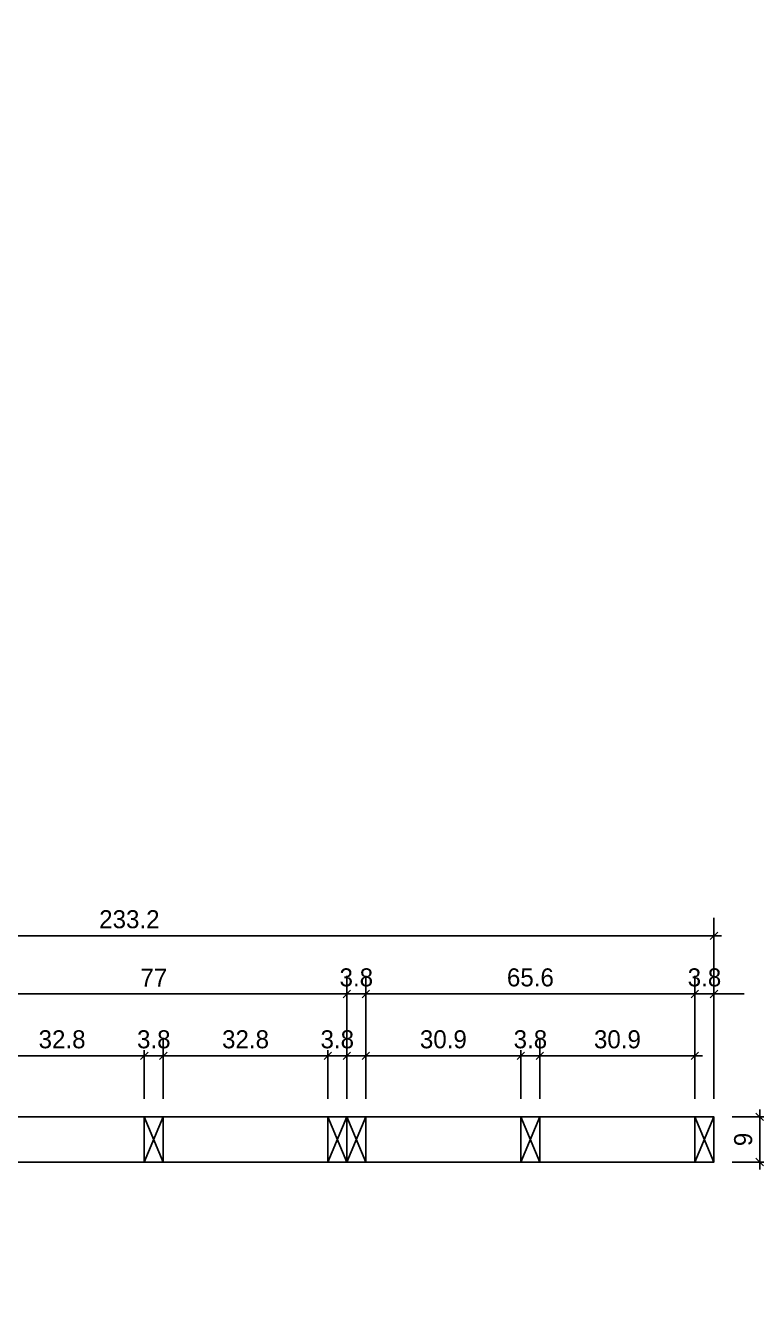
# Model space of a CAD drawing. Header units: millimetres. Extents: x 19458 to 19801, y 4351 to 4752.
# Drawn here: x 19554.873 to 19556.33, y 4507.737 to 4510.311 of the extents above; entities that cross this region are included whole.
import ezdxf

# ---------------------------------------------------------------- set-up
doc = ezdxf.new("R2010")
doc.units = ezdxf.units.MM
for name, color, linetype in [('0 @ 0.2', 7, 'Continuous'), ('cotas', 1, 'Continuous'), ('cotas @ 200', 1, 'Continuous'), ('cotas @ 300', 1, 'Continuous'), ('cotas @ 400', 1, 'Continuous'), ('cotas @ 500', 1, 'Continuous'), ('PANELES PARED', 2, 'Continuous')]:
    doc.layers.add(name, color=color, linetype=linetype)
doc.styles.add('century gothic', font='GOTHIC.TTF')
doc.styles.add('COTAS SMC', font='GOTHIC.TTF')
doc.dimstyles.new('ANOTATIVE 100 SMCONSTRUCCIONES', dxfattribs={"dimscale": 0, "dimtxt": 0.18, "dimasz": 0.15, "dimexe": 0.18, "dimexo": 0.09, "dimgap": 0.1, "dimtad": 1, "dimzin": 0, "dimdsep": 46, "dimtxsty": 'century gothic', "dimblk1": 'FLECHA1', "dimblk2": 'FLECHA1', "dimsah": 1, "dimcen": 0.18, "dimdle": 0.075, "dimclrd": 1, "dimclre": 1, "dimclrt": 2, "dimaunit": 1, "dimadec": 0, "dimazin": 0, "dimtfac": 0.7499999999999999, "dimtix": 1, "dimtmove": 2, "dimatfit": 3, "dimfxl": 0.09, "dimtvp": 1.5, "dimtfill": 1, "dimtolj": 1, "dimtzin": 0, "dimarcsym": 0})
doc.dimstyles.new('ANOTATIVE CM SMCONSTRUCCIONES', dxfattribs={"dimscale": 0, "dimtxt": 0.18, "dimasz": 0.15, "dimexe": 0.18, "dimexo": 0.18, "dimgap": 0.07, "dimtad": 1, "dimdec": 1, "dimlfac": 100, "dimdsep": 46, "dimtxsty": 'century gothic', "dimblk1": 'FLECHA1', "dimblk2": 'FLECHA1', "dimsah": 1, "dimcen": 0.18, "dimdle": 0.075, "dimclrd": 1, "dimclre": 1, "dimclrt": 2, "dimaunit": 1, "dimadec": 0, "dimazin": 2, "dimtfac": 0.7499999999999999, "dimtdec": 1, "dimtix": 1, "dimtmove": 2, "dimatfit": 3, "dimfxl": 0.09, "dimtvp": 1.5, "dimtfill": 1, "dimtolj": 1, "dimtzin": 0, "dimarcsym": 0})
doc.dimstyles.new('PIES SMCONSTRUCCIONES', dxfattribs={"dimscale": 0, "dimtxt": 0.18, "dimasz": 0.2, "dimexe": 0.18, "dimexo": 0, "dimgap": 0.1, "dimtad": 1, "dimdec": 0, "dimlfac": 39.3700787, "dimzin": 0, "dimdsep": 46, "dimlunit": 4, "dimtxsty": 'COTAS SMC', "dimblk1": 'FLECHA1', "dimblk2": 'FLECHA1', "dimsah": 1, "dimcen": 0.2, "dimdle": 0.075, "dimclrd": 1, "dimclre": 1, "dimclrt": 2, "dimaunit": 1, "dimadec": 0, "dimazin": 0, "dimtfac": 0.75, "dimtdec": 0, "dimtix": 1, "dimtmove": 2, "dimatfit": 3, "dimfxl": 0.09, "dimtvp": 1.5, "dimtfill": 1, "dimtolj": 1, "dimtzin": 0, "dimarcsym": 0})

# ---------------------------------------------------------------- blocks, each defined once
blk = doc.blocks.new('FLECHA1')
at = {"color": 4}
blk.add_line((-0.2461764230280465, -0.2480808452037593), (0.2480808452037602, 0.25), dxfattribs=at)
at = {"color": 1}
blk.add_line((-1, 0), (0.4961616904075186, 0), dxfattribs=at)
blk = doc.blocks.new('*D1568')
at = {"layer": 'cotas', "color": 1, "lineweight": -2, "transparency": 16777216}
for p, q in [((19614.32603827352, 4625.844823780141), (19614.32603827352, 4700.844823780141)), ((19570.98360808013, 4550.844823780141), (19524.32603827352, 4550.844823780141)), ((19614.32603827352, 4548.429823780133), (19614.32603827352, 4550.844823780141)), ((19570.53385970888, 4548.429823780133), (19524.32603827352, 4548.429823780133)), ((19614.32603827352, 4473.429823780133), (19614.32603827352, 4398.429823780133))]:
    blk.add_line(p, q, dxfattribs=at)
at = {"layer": 'Defpoints', "color": 0, "transparency": 16777216}
for p in [(19614.32603827352, 4550.844823780141), (19615.98360808013, 4550.844823780141), (19615.53385970888, 4548.429823780133)]:
    blk.add_point(p, dxfattribs=at)
at = {"layer": 'cotas', "color": 1, "lineweight": -2, "transparency": 16777216, "xscale": 75, "yscale": 75, "zscale": 75}
for p, rotation in [((19614.32603827352, 4550.844823780141), 270), ((19614.32603827352, 4548.429823780133), 90)]:
    blk.add_blockref('FLECHA1', p, dxfattribs=dict(at, rotation=rotation))
at = {"layer": 'cotas', "color": 2, "transparency": 16777216, "insert": (19517.33759503763, 4549.637323780141), "char_height": 90, "attachment_point": 5, "rotation": 90, "style": 'century gothic', "bg_fill": 3, "box_fill_scale": 1.1, "bg_fill_color": 256, "bg_fill_true_color": 13158600, "bg_fill_transparency": 0}
blk.add_mtext('\\A1;2.42', dxfattribs=at)
blk = doc.blocks.new('*D1597')
at = {"layer": 'cotas', "color": 1, "lineweight": -2, "transparency": 16777216}
for p, q in [((19614.32603827352, 4580.844823780141), (19614.32603827352, 4610.844823780141)), ((19597.98360808013, 4550.844823780141), (19578.32603827352, 4550.844823780141)), ((19614.32603827352, 4548.429823780133), (19614.32603827352, 4550.844823780141)), ((19597.53385970888, 4548.429823780133), (19578.32603827352, 4548.429823780133)), ((19614.32603827352, 4518.429823780133), (19614.32603827352, 4488.429823780133))]:
    blk.add_line(p, q, dxfattribs=at)
at = {"layer": 'Defpoints', "color": 0, "transparency": 16777216}
for p in [(19614.32603827352, 4550.844823780141), (19615.98360808013, 4550.844823780141), (19615.53385970888, 4548.429823780133)]:
    blk.add_point(p, dxfattribs=at)
at = {"layer": 'cotas', "color": 1, "lineweight": -2, "transparency": 16777216, "xscale": 30, "yscale": 30, "zscale": 30}
for p, rotation in [((19614.32603827352, 4550.844823780141), 270), ((19614.32603827352, 4548.429823780133), 90)]:
    blk.add_blockref('FLECHA1', p, dxfattribs=dict(at, rotation=rotation))
at = {"layer": 'cotas', "color": 2, "transparency": 16777216, "insert": (19575.53066097917, 4549.637323780141), "char_height": 36, "attachment_point": 5, "rotation": 90, "style": 'century gothic', "bg_fill": 3, "box_fill_scale": 1.1, "bg_fill_color": 256, "bg_fill_true_color": 13158600, "bg_fill_transparency": 0}
blk.add_mtext('\\A1;2.42', dxfattribs=at)
blk = doc.blocks.new('*D1614')
at = {"layer": 'cotas', "color": 1, "lineweight": -2, "transparency": 16777216}
for p, q in [((19614.32603827352, 4595.844823780141), (19614.32603827352, 4640.844823780141)), ((19588.98360808013, 4550.844823780141), (19560.32603827352, 4550.844823780141)), ((19614.32603827352, 4548.429823780133), (19614.32603827352, 4550.844823780141)), ((19588.53385970888, 4548.429823780133), (19560.32603827352, 4548.429823780133)), ((19614.32603827352, 4503.429823780133), (19614.32603827352, 4458.429823780133))]:
    blk.add_line(p, q, dxfattribs=at)
at = {"layer": 'Defpoints', "color": 0, "transparency": 16777216}
for p in [(19614.32603827352, 4550.844823780141), (19615.98360808013, 4550.844823780141), (19615.53385970888, 4548.429823780133)]:
    blk.add_point(p, dxfattribs=at)
at = {"layer": 'cotas', "color": 1, "lineweight": -2, "transparency": 16777216, "xscale": 45, "yscale": 45, "zscale": 45}
for p, rotation in [((19614.32603827352, 4550.844823780141), 270), ((19614.32603827352, 4548.429823780133), 90)]:
    blk.add_blockref('FLECHA1', p, dxfattribs=dict(at, rotation=rotation))
at = {"layer": 'cotas', "color": 2, "transparency": 16777216, "insert": (19556.13297233199, 4549.637323780141), "char_height": 54, "attachment_point": 5, "rotation": 90, "style": 'century gothic', "bg_fill": 3, "box_fill_scale": 1.1, "bg_fill_color": 256, "bg_fill_true_color": 13158600, "bg_fill_transparency": 0}
blk.add_mtext('\\A1;2.42', dxfattribs=at)
blk = doc.blocks.new('*D1620')
at = {"layer": 'cotas', "color": 1, "lineweight": -2, "transparency": 16777216}
for p, q in [((19614.32603827352, 4610.844823780141), (19614.32603827352, 4670.844823780141)), ((19579.98360808013, 4550.844823780141), (19542.32603827352, 4550.844823780141)), ((19614.32603827352, 4548.429823780133), (19614.32603827352, 4550.844823780141)), ((19579.53385970888, 4548.429823780133), (19542.32603827352, 4548.429823780133)), ((19614.32603827352, 4488.429823780133), (19614.32603827352, 4428.429823780133))]:
    blk.add_line(p, q, dxfattribs=at)
at = {"layer": 'Defpoints', "color": 0, "transparency": 16777216}
for p in [(19614.32603827352, 4550.844823780141), (19615.98360808013, 4550.844823780141), (19615.53385970888, 4548.429823780133)]:
    blk.add_point(p, dxfattribs=at)
at = {"layer": 'cotas', "color": 1, "lineweight": -2, "transparency": 16777216, "xscale": 60, "yscale": 60, "zscale": 60}
for p, rotation in [((19614.32603827352, 4550.844823780141), 270), ((19614.32603827352, 4548.429823780133), 90)]:
    blk.add_blockref('FLECHA1', p, dxfattribs=dict(at, rotation=rotation))
at = {"layer": 'cotas', "color": 2, "transparency": 16777216, "insert": (19536.73528368481, 4549.637323780141), "char_height": 72, "attachment_point": 5, "rotation": 90, "style": 'century gothic', "bg_fill": 3, "box_fill_scale": 1.1, "bg_fill_color": 256, "bg_fill_true_color": 13158600, "bg_fill_transparency": 0}
blk.add_mtext('\\A1;2.42', dxfattribs=at)
blk = doc.blocks.new('*D1623')
at = {"layer": 'cotas', "color": 1, "lineweight": -2, "transparency": 16777216}
for p, q in [((19620.01280604143, 4651.753346359425), (19620.01280604143, 4751.753346359425)), ((19620.41684630451, 4551.753346359425), (19530.01280604143, 4551.753346359425)), ((19620.01280604143, 4550.533346359425), (19620.01280604143, 4551.753346359425)), ((19620.41684630451, 4550.533346359425), (19530.01280604143, 4550.533346359425)), ((19620.01280604143, 4450.533346359425), (19620.01280604143, 4350.533346359425))]:
    blk.add_line(p, q, dxfattribs=at)
at = {"layer": 'Defpoints', "color": 0, "transparency": 16777216}
for p in [(19620.01280604143, 4551.753346359425), (19620.41684630451, 4551.753346359425), (19620.41684630451, 4550.533346359425)]:
    blk.add_point(p, dxfattribs=at)
at = {"layer": 'cotas', "color": 1, "lineweight": -2, "transparency": 16777216, "xscale": 100, "yscale": 100, "zscale": 100}
for p, rotation in [((19620.01280604143, 4551.753346359425), 270), ((19620.01280604143, 4550.533346359425), 90)]:
    blk.add_blockref('FLECHA1', p, dxfattribs=dict(at, rotation=rotation))
at = {"layer": 'cotas', "color": 2, "transparency": 16777216, "insert": (19523.88092296869, 4551.143346359429), "char_height": 90, "attachment_point": 5, "rotation": 90, "style": 'COTAS SMC', "bg_fill": 3, "box_fill_scale": 1.1, "bg_fill_color": 256, "bg_fill_true_color": 13158600, "bg_fill_transparency": 0}
blk.add_mtext("\\A1;4'", dxfattribs=at)
blk = doc.blocks.new('*D1673')
at = {"layer": 'cotas', "color": 1, "lineweight": -2, "transparency": 16777216}
for p, q in [((19620.01280604143, 4631.753346359425), (19620.01280604143, 4711.753346359425)), ((19620.41684630451, 4551.753346359425), (19548.01280604143, 4551.753346359425)), ((19620.01280604143, 4550.533346359425), (19620.01280604143, 4551.753346359425)), ((19620.41684630451, 4550.533346359425), (19548.01280604143, 4550.533346359425)), ((19620.01280604143, 4470.533346359425), (19620.01280604143, 4390.533346359425))]:
    blk.add_line(p, q, dxfattribs=at)
at = {"layer": 'Defpoints', "color": 0, "transparency": 16777216}
for p in [(19620.01280604143, 4551.753346359425), (19620.41684630451, 4551.753346359425), (19620.41684630451, 4550.533346359425)]:
    blk.add_point(p, dxfattribs=at)
at = {"layer": 'cotas', "color": 1, "lineweight": -2, "transparency": 16777216, "xscale": 80, "yscale": 80, "zscale": 80}
for p, rotation in [((19620.01280604143, 4551.753346359425), 270), ((19620.01280604143, 4550.533346359425), 90)]:
    blk.add_blockref('FLECHA1', p, dxfattribs=dict(at, rotation=rotation))
at = {"layer": 'cotas', "color": 2, "transparency": 16777216, "insert": (19543.10729958324, 4551.143346359429), "char_height": 72, "attachment_point": 5, "rotation": 90, "style": 'COTAS SMC', "bg_fill": 3, "box_fill_scale": 1.1, "bg_fill_color": 256, "bg_fill_true_color": 13158600, "bg_fill_transparency": 0}
blk.add_mtext("\\A1;4'", dxfattribs=at)
blk = doc.blocks.new('*D577')
at = {"color": 1, "lineweight": -2, "transparency": 16777216}
for p, q in [((19556.28164709088, 4508.134382903821), (19556.37288073618, 4508.134382903821)), ((19556.33688073618, 4508.104382903821), (19556.33688073618, 4508.07438290382)), ((19556.28164709088, 4508.04438290382), (19556.37288073618, 4508.04438290382))]:
    blk.add_line(p, q, dxfattribs=at)
at = {"layer": 'Defpoints', "color": 0, "transparency": 16777216}
for p in [(19556.24564709088, 4508.134382903821), (19556.24564709088, 4508.04438290382), (19556.33688073618, 4508.04438290382)]:
    blk.add_point(p, dxfattribs=at)
at = {"color": 1, "lineweight": -2, "transparency": 16777216, "xscale": 0.03, "yscale": 0.03, "zscale": 0.03}
for p, rotation in [((19556.33688073618, 4508.134382903821), 90), ((19556.33688073618, 4508.04438290382), 270)]:
    blk.add_blockref('FLECHA1', p, dxfattribs=dict(at, rotation=rotation))
at = {"color": 2, "transparency": 16777216, "insert": (19556.30397522972, 4508.089382903824), "char_height": 0.036, "attachment_point": 5, "rotation": 90, "style": 'century gothic', "bg_fill": 3, "box_fill_scale": 1.1, "bg_fill_color": 256, "bg_fill_true_color": 13158600, "bg_fill_transparency": 0}
blk.add_mtext('\\A1;9', dxfattribs=at)
blk = doc.blocks.new('PZ1')
at = {"layer": 'PANELES PARED'}
for p, q in [((19503.98628788956, 4507.84946033416), (19504.02428788956, 4507.759460334159)), ((19503.98628788956, 4507.759460334159), (19504.02428788956, 4507.84946033416))]:
    blk.add_line(p, q, dxfattribs=at)
blk.add_lwpolyline([(19503.98628788956, 4507.759460334159), (19504.02428788956, 4507.759460334159), (19504.02428788956, 4507.84946033416), (19503.98628788956, 4507.84946033416)], close=True, dxfattribs=at)
blk = doc.blocks.new('*D585')
at = {"color": 1, "lineweight": -2, "transparency": 16777216}
for p, q in [((19554.78114723331, 4508.170382903822), (19554.78114723331, 4508.292088986997)), ((19555.10914723331, 4508.170382903822), (19555.10914723331, 4508.292088986997)), ((19554.81114723331, 4508.256088986996), (19555.07914723331, 4508.256088986996))]:
    blk.add_line(p, q, dxfattribs=at)
at = {"layer": 'Defpoints', "color": 0, "transparency": 16777216}
for p in [(19555.10914723331, 4508.256088986996), (19554.78114723331, 4508.134382903822), (19555.10914723331, 4508.134382903822)]:
    blk.add_point(p, dxfattribs=at)
at = {"color": 1, "lineweight": -2, "transparency": 16777216, "xscale": 0.03, "yscale": 0.03, "zscale": 0.03, "rotation": 180}
blk.add_blockref('FLECHA1', (19554.78114723331, 4508.256088986996), dxfattribs=at)
at = {"color": 1, "lineweight": -2, "transparency": 16777216, "xscale": 0.03, "yscale": 0.03, "zscale": 0.03}
blk.add_blockref('FLECHA1', (19555.10914723331, 4508.256088986996), dxfattribs=at)
at = {"color": 2, "transparency": 16777216, "insert": (19554.94514723331, 4508.288994493455), "char_height": 0.036, "attachment_point": 5, "style": 'century gothic', "bg_fill": 3, "box_fill_scale": 1.1, "bg_fill_color": 256, "bg_fill_true_color": 13158600, "bg_fill_transparency": 0}
blk.add_mtext('\\A1;32.8', dxfattribs=at)
blk = doc.blocks.new('*D586')
at = {"color": 1, "lineweight": -2, "transparency": 16777216}
for p, q in [((19555.10914723331, 4508.170382903822), (19555.10914723331, 4508.292088986997)), ((19555.14714723331, 4508.170382903822), (19555.14714723331, 4508.292088986997)), ((19555.07914723331, 4508.256088986996), (19555.04914723331, 4508.256088986996)), ((19555.10914723331, 4508.256088986996), (19555.14714723331, 4508.256088986996)), ((19555.17714723331, 4508.256088986996), (19555.20714723331, 4508.256088986996))]:
    blk.add_line(p, q, dxfattribs=at)
at = {"layer": 'Defpoints', "color": 0, "transparency": 16777216}
for p in [(19555.10914723331, 4508.134382903822), (19555.14714723331, 4508.134382903822)]:
    blk.add_point(p, dxfattribs=at)
at = {"color": 1, "lineweight": -2, "transparency": 16777216, "xscale": 0.03, "yscale": 0.03, "zscale": 0.03}
blk.add_blockref('FLECHA1', (19555.10914723331, 4508.256088986996), dxfattribs=at)
at = {"color": 1, "lineweight": -2, "transparency": 16777216, "xscale": 0.03, "yscale": 0.03, "zscale": 0.03, "rotation": 180}
blk.add_blockref('FLECHA1', (19555.14714723331, 4508.256088986996), dxfattribs=at)
at = {"color": 2, "transparency": 16777216, "insert": (19555.12814723331, 4508.288994493455), "char_height": 0.036, "attachment_point": 5, "style": 'century gothic', "bg_fill": 3, "box_fill_scale": 1.1, "bg_fill_color": 256, "bg_fill_true_color": 13158600, "bg_fill_transparency": 0}
blk.add_mtext('\\A1;3.8', dxfattribs=at)
at = {"layer": 'Defpoints', "color": 0, "transparency": 16777216}
blk.add_point((19555.14714723331, 4508.256088986996), dxfattribs=at)
blk = doc.blocks.new('*D587')
at = {"color": 1, "lineweight": -2, "transparency": 16777216}
for p, q in [((19555.14714723331, 4508.170382903822), (19555.14714723331, 4508.292088986997)), ((19555.4751472333, 4508.170382903822), (19555.4751472333, 4508.292088986997)), ((19555.17714723331, 4508.256088986996), (19555.44514723331, 4508.256088986996))]:
    blk.add_line(p, q, dxfattribs=at)
at = {"layer": 'Defpoints', "color": 0, "transparency": 16777216}
for p in [(19555.4751472333, 4508.256088986996), (19555.14714723331, 4508.134382903822), (19555.4751472333, 4508.134382903821)]:
    blk.add_point(p, dxfattribs=at)
at = {"color": 1, "lineweight": -2, "transparency": 16777216, "xscale": 0.03, "yscale": 0.03, "zscale": 0.03, "rotation": 180}
blk.add_blockref('FLECHA1', (19555.14714723331, 4508.256088986996), dxfattribs=at)
at = {"color": 1, "lineweight": -2, "transparency": 16777216, "xscale": 0.03, "yscale": 0.03, "zscale": 0.03}
blk.add_blockref('FLECHA1', (19555.4751472333, 4508.256088986996), dxfattribs=at)
at = {"color": 2, "transparency": 16777216, "insert": (19555.3111472333, 4508.288994493455), "char_height": 0.036, "attachment_point": 5, "style": 'century gothic', "bg_fill": 3, "box_fill_scale": 1.1, "bg_fill_color": 256, "bg_fill_true_color": 13158600, "bg_fill_transparency": 0}
blk.add_mtext('\\A1;32.8', dxfattribs=at)
blk = doc.blocks.new('*D588')
at = {"color": 1, "lineweight": -2, "transparency": 16777216}
for p, q in [((19555.4751472333, 4508.170382903822), (19555.4751472333, 4508.292088986997)), ((19555.51314723331, 4508.170382903822), (19555.51314723331, 4508.292088986997)), ((19555.44514723331, 4508.256088986996), (19555.4151472333, 4508.256088986996)), ((19555.4751472333, 4508.256088986996), (19555.51314723331, 4508.256088986996)), ((19555.5431472333, 4508.256088986996), (19555.57314723331, 4508.256088986996))]:
    blk.add_line(p, q, dxfattribs=at)
at = {"layer": 'Defpoints', "color": 0, "transparency": 16777216}
for p in [(19555.4751472333, 4508.134382903821), (19555.51314723331, 4508.134382903822)]:
    blk.add_point(p, dxfattribs=at)
at = {"color": 1, "lineweight": -2, "transparency": 16777216, "xscale": 0.03, "yscale": 0.03, "zscale": 0.03}
blk.add_blockref('FLECHA1', (19555.4751472333, 4508.256088986996), dxfattribs=at)
at = {"color": 1, "lineweight": -2, "transparency": 16777216, "xscale": 0.03, "yscale": 0.03, "zscale": 0.03, "rotation": 180}
blk.add_blockref('FLECHA1', (19555.51314723331, 4508.256088986996), dxfattribs=at)
at = {"color": 2, "transparency": 16777216, "insert": (19555.4941472333, 4508.288994493455), "char_height": 0.036, "attachment_point": 5, "style": 'century gothic', "bg_fill": 3, "box_fill_scale": 1.1, "bg_fill_color": 256, "bg_fill_true_color": 13158600, "bg_fill_transparency": 0}
blk.add_mtext('\\A1;3.8', dxfattribs=at)
at = {"layer": 'Defpoints', "color": 0, "transparency": 16777216}
blk.add_point((19555.51314723331, 4508.256088986996), dxfattribs=at)
blk = doc.blocks.new('*D589')
at = {"color": 1, "lineweight": -2, "transparency": 16777216}
for p, q in [((19555.51314723331, 4508.170382903822), (19555.51314723331, 4508.415578349649)), ((19555.55114723331, 4508.170382903822), (19555.55114723331, 4508.415578349649)), ((19555.48314723331, 4508.379578349649), (19555.4531472333, 4508.379578349649)), ((19555.51314723331, 4508.379578349649), (19555.55114723331, 4508.379578349649)), ((19555.5811472333, 4508.379578349649), (19555.61114723331, 4508.379578349649))]:
    blk.add_line(p, q, dxfattribs=at)
at = {"layer": 'Defpoints', "color": 0, "transparency": 16777216}
for p in [(19555.51314723331, 4508.134382903822), (19555.55114723331, 4508.134382903822)]:
    blk.add_point(p, dxfattribs=at)
at = {"color": 1, "lineweight": -2, "transparency": 16777216, "xscale": 0.03, "yscale": 0.03, "zscale": 0.03}
blk.add_blockref('FLECHA1', (19555.51314723331, 4508.379578349649), dxfattribs=at)
at = {"color": 1, "lineweight": -2, "transparency": 16777216, "xscale": 0.03, "yscale": 0.03, "zscale": 0.03, "rotation": 180}
blk.add_blockref('FLECHA1', (19555.55114723331, 4508.379578349649), dxfattribs=at)
at = {"color": 2, "transparency": 16777216, "insert": (19555.53214723331, 4508.412483856107), "char_height": 0.036, "attachment_point": 5, "style": 'century gothic', "bg_fill": 3, "box_fill_scale": 1.1, "bg_fill_color": 256, "bg_fill_true_color": 13158600, "bg_fill_transparency": 0}
blk.add_mtext('\\A1;3.8', dxfattribs=at)
at = {"layer": 'Defpoints', "color": 0, "transparency": 16777216}
blk.add_point((19555.55114723331, 4508.379578349649), dxfattribs=at)
blk = doc.blocks.new('*D590')
at = {"color": 1, "lineweight": -2, "transparency": 16777216}
for p, q in [((19555.55114723331, 4508.170382903822), (19555.55114723331, 4508.292088986997)), ((19555.86039716209, 4508.170382903822), (19555.86039716209, 4508.292088986997)), ((19555.5811472333, 4508.256088986996), (19555.8303971621, 4508.256088986996))]:
    blk.add_line(p, q, dxfattribs=at)
at = {"layer": 'Defpoints', "color": 0, "transparency": 16777216}
for p in [(19555.86039716209, 4508.256088986996), (19555.55114723331, 4508.134382903822), (19555.86039716209, 4508.134382903822)]:
    blk.add_point(p, dxfattribs=at)
at = {"color": 1, "lineweight": -2, "transparency": 16777216, "xscale": 0.03, "yscale": 0.03, "zscale": 0.03, "rotation": 180}
blk.add_blockref('FLECHA1', (19555.55114723331, 4508.256088986996), dxfattribs=at)
at = {"color": 1, "lineweight": -2, "transparency": 16777216, "xscale": 0.03, "yscale": 0.03, "zscale": 0.03}
blk.add_blockref('FLECHA1', (19555.86039716209, 4508.256088986996), dxfattribs=at)
at = {"color": 2, "transparency": 16777216, "insert": (19555.7057721977, 4508.288994493455), "char_height": 0.036, "attachment_point": 5, "style": 'century gothic', "bg_fill": 3, "box_fill_scale": 1.1, "bg_fill_color": 256, "bg_fill_true_color": 13158600, "bg_fill_transparency": 0}
blk.add_mtext('\\A1;30.9', dxfattribs=at)
blk = doc.blocks.new('*D591')
at = {"color": 1, "lineweight": -2, "transparency": 16777216}
for p, q in [((19555.86039716209, 4508.170382903822), (19555.86039716209, 4508.292088986997)), ((19555.89839716209, 4508.170382903822), (19555.89839716209, 4508.292088986997)), ((19555.8303971621, 4508.256088986996), (19555.80039716209, 4508.256088986996)), ((19555.86039716209, 4508.256088986996), (19555.89839716209, 4508.256088986996)), ((19555.92839716209, 4508.256088986996), (19555.9583971621, 4508.256088986996))]:
    blk.add_line(p, q, dxfattribs=at)
at = {"layer": 'Defpoints', "color": 0, "transparency": 16777216}
for p in [(19555.86039716209, 4508.134382903822), (19555.89839716209, 4508.134382903822)]:
    blk.add_point(p, dxfattribs=at)
at = {"color": 1, "lineweight": -2, "transparency": 16777216, "xscale": 0.03, "yscale": 0.03, "zscale": 0.03}
blk.add_blockref('FLECHA1', (19555.86039716209, 4508.256088986996), dxfattribs=at)
at = {"color": 1, "lineweight": -2, "transparency": 16777216, "xscale": 0.03, "yscale": 0.03, "zscale": 0.03, "rotation": 180}
blk.add_blockref('FLECHA1', (19555.89839716209, 4508.256088986996), dxfattribs=at)
at = {"color": 2, "transparency": 16777216, "insert": (19555.87939716209, 4508.288994493455), "char_height": 0.036, "attachment_point": 5, "style": 'century gothic', "bg_fill": 3, "box_fill_scale": 1.1, "bg_fill_color": 256, "bg_fill_true_color": 13158600, "bg_fill_transparency": 0}
blk.add_mtext('\\A1;3.8', dxfattribs=at)
at = {"layer": 'Defpoints', "color": 0, "transparency": 16777216}
blk.add_point((19555.89839716209, 4508.256088986996), dxfattribs=at)
blk = doc.blocks.new('*D592')
at = {"color": 1, "lineweight": -2, "transparency": 16777216}
for p, q in [((19555.89839716209, 4508.170382903822), (19555.89839716209, 4508.292088986997)), ((19556.20764709088, 4508.170382903821), (19556.20764709088, 4508.292088986997)), ((19555.92839716209, 4508.256088986996), (19556.17764709088, 4508.256088986996))]:
    blk.add_line(p, q, dxfattribs=at)
at = {"layer": 'Defpoints', "color": 0, "transparency": 16777216}
for p in [(19556.20764709088, 4508.256088986996), (19555.89839716209, 4508.134382903822), (19556.20764709088, 4508.134382903821)]:
    blk.add_point(p, dxfattribs=at)
at = {"color": 1, "lineweight": -2, "transparency": 16777216, "xscale": 0.03, "yscale": 0.03, "zscale": 0.03, "rotation": 180}
blk.add_blockref('FLECHA1', (19555.89839716209, 4508.256088986996), dxfattribs=at)
at = {"color": 1, "lineweight": -2, "transparency": 16777216, "xscale": 0.03, "yscale": 0.03, "zscale": 0.03}
blk.add_blockref('FLECHA1', (19556.20764709088, 4508.256088986996), dxfattribs=at)
at = {"color": 2, "transparency": 16777216, "insert": (19556.05302212649, 4508.288994493455), "char_height": 0.036, "attachment_point": 5, "style": 'century gothic', "bg_fill": 3, "box_fill_scale": 1.1, "bg_fill_color": 256, "bg_fill_true_color": 13158600, "bg_fill_transparency": 0}
blk.add_mtext('\\A1;30.9', dxfattribs=at)
blk = doc.blocks.new('*D593')
at = {"color": 1, "lineweight": -2, "transparency": 16777216}
for p, q in [((19556.20764709088, 4508.170382903821), (19556.20764709088, 4508.415578349649)), ((19556.24564709088, 4508.170382903821), (19556.24564709088, 4508.415578349649)), ((19556.17764709088, 4508.379578349649), (19556.14764709088, 4508.379578349649)), ((19556.20764709088, 4508.379578349649), (19556.24564709088, 4508.379578349649)), ((19556.27564709088, 4508.379578349649), (19556.30564709089, 4508.379578349649))]:
    blk.add_line(p, q, dxfattribs=at)
at = {"layer": 'Defpoints', "color": 0, "transparency": 16777216}
for p in [(19556.20764709088, 4508.134382903821), (19556.24564709088, 4508.134382903821)]:
    blk.add_point(p, dxfattribs=at)
at = {"color": 1, "lineweight": -2, "transparency": 16777216, "xscale": 0.03, "yscale": 0.03, "zscale": 0.03}
blk.add_blockref('FLECHA1', (19556.20764709088, 4508.379578349649), dxfattribs=at)
at = {"color": 1, "lineweight": -2, "transparency": 16777216, "xscale": 0.03, "yscale": 0.03, "zscale": 0.03, "rotation": 180}
blk.add_blockref('FLECHA1', (19556.24564709088, 4508.379578349649), dxfattribs=at)
at = {"color": 2, "transparency": 16777216, "insert": (19556.22664709088, 4508.412483856107), "char_height": 0.036, "attachment_point": 5, "style": 'century gothic', "bg_fill": 3, "box_fill_scale": 1.1, "bg_fill_color": 256, "bg_fill_true_color": 13158600, "bg_fill_transparency": 0}
blk.add_mtext('\\A1;3.8', dxfattribs=at)
at = {"layer": 'Defpoints', "color": 0, "transparency": 16777216}
blk.add_point((19556.24564709088, 4508.379578349649), dxfattribs=at)
blk = doc.blocks.new('*D595')
at = {"color": 1, "lineweight": -2, "transparency": 16777216}
for p, q in [((19554.74314723331, 4508.170382903822), (19554.74314723331, 4508.415578349649)), ((19555.51314723331, 4508.170382903822), (19555.51314723331, 4508.415578349649)), ((19554.77314723331, 4508.379578349649), (19555.48314723331, 4508.379578349649))]:
    blk.add_line(p, q, dxfattribs=at)
at = {"layer": 'Defpoints', "color": 0, "transparency": 16777216}
for p in [(19555.51314723331, 4508.379578349649), (19554.74314723331, 4508.134382903821), (19555.51314723331, 4508.134382903821)]:
    blk.add_point(p, dxfattribs=at)
at = {"color": 1, "lineweight": -2, "transparency": 16777216, "xscale": 0.03, "yscale": 0.03, "zscale": 0.03, "rotation": 180}
blk.add_blockref('FLECHA1', (19554.74314723331, 4508.379578349649), dxfattribs=at)
at = {"color": 1, "lineweight": -2, "transparency": 16777216, "xscale": 0.03, "yscale": 0.03, "zscale": 0.03}
blk.add_blockref('FLECHA1', (19555.51314723331, 4508.379578349649), dxfattribs=at)
at = {"color": 2, "transparency": 16777216, "insert": (19555.12814723331, 4508.412031102878), "char_height": 0.036, "attachment_point": 5, "style": 'century gothic', "bg_fill": 3, "box_fill_scale": 1.1, "bg_fill_color": 256, "bg_fill_true_color": 13158600, "bg_fill_transparency": 0}
blk.add_mtext('\\A1;77', dxfattribs=at)
blk = doc.blocks.new('*D596')
at = {"color": 1, "lineweight": -2, "transparency": 16777216}
for p, q in [((19555.55114723331, 4508.170382903822), (19555.55114723331, 4508.415578349649)), ((19556.20764709088, 4508.170382903821), (19556.20764709088, 4508.415578349649)), ((19555.5811472333, 4508.379578349649), (19556.17764709088, 4508.379578349649))]:
    blk.add_line(p, q, dxfattribs=at)
at = {"layer": 'Defpoints', "color": 0, "transparency": 16777216}
for p in [(19556.20764709088, 4508.379578349649), (19555.55114723331, 4508.134382903822), (19556.20764709088, 4508.134382903821)]:
    blk.add_point(p, dxfattribs=at)
at = {"color": 1, "lineweight": -2, "transparency": 16777216, "xscale": 0.03, "yscale": 0.03, "zscale": 0.03, "rotation": 180}
blk.add_blockref('FLECHA1', (19555.55114723331, 4508.379578349649), dxfattribs=at)
at = {"color": 1, "lineweight": -2, "transparency": 16777216, "xscale": 0.03, "yscale": 0.03, "zscale": 0.03}
blk.add_blockref('FLECHA1', (19556.20764709088, 4508.379578349649), dxfattribs=at)
at = {"color": 2, "transparency": 16777216, "insert": (19555.87939716209, 4508.412483856107), "char_height": 0.036, "attachment_point": 5, "style": 'century gothic', "bg_fill": 3, "box_fill_scale": 1.1, "bg_fill_color": 256, "bg_fill_true_color": 13158600, "bg_fill_transparency": 0}
blk.add_mtext('\\A1;65.6', dxfattribs=at)
blk = doc.blocks.new('*D597')
at = {"color": 1, "lineweight": -2, "transparency": 16777216}
for p, q in [((19553.91314723331, 4508.170382903822), (19553.91314723331, 4508.531623498239)), ((19556.24564709088, 4508.170382903821), (19556.24564709088, 4508.531623498239)), ((19553.94314723331, 4508.495623498239), (19556.21564709088, 4508.495623498239))]:
    blk.add_line(p, q, dxfattribs=at)
at = {"layer": 'Defpoints', "color": 0, "transparency": 16777216}
for p in [(19556.24564709088, 4508.495623498239), (19553.91314723331, 4508.134382903822), (19556.24564709088, 4508.134382903821)]:
    blk.add_point(p, dxfattribs=at)
at = {"color": 1, "lineweight": -2, "transparency": 16777216, "xscale": 0.03, "yscale": 0.03, "zscale": 0.03, "rotation": 180}
blk.add_blockref('FLECHA1', (19553.91314723331, 4508.495623498239), dxfattribs=at)
at = {"color": 1, "lineweight": -2, "transparency": 16777216, "xscale": 0.03, "yscale": 0.03, "zscale": 0.03}
blk.add_blockref('FLECHA1', (19556.24564709088, 4508.495623498239), dxfattribs=at)
at = {"color": 2, "transparency": 16777216, "insert": (19555.0793971621, 4508.528529004698), "char_height": 0.036, "attachment_point": 5, "style": 'century gothic', "bg_fill": 3, "box_fill_scale": 1.1, "bg_fill_color": 256, "bg_fill_true_color": 13158600, "bg_fill_transparency": 0}
blk.add_mtext('\\A1;233.2', dxfattribs=at)
blk = doc.blocks.new('*U1729')
at = {"layer": 'cotas @ 500'}
dim = blk.add_linear_dim(base=(19614.32603827352, 4550.844823780141), p1=(19615.53385970888, 4548.429823780133), p2=(19615.98360808013, 4550.844823780141), angle=90, dimstyle='ANOTATIVE 100 SMCONSTRUCCIONES', override={"dimscale": 500, "dimtix": 1, "dimtofl": 1, "dimtmove": 1, "dimatfit": 1}, dxfattribs=at)
dim.commit()
dim.dimension.update_dxf_attribs({"geometry": '*D1568', "text_midpoint": (19517.33759503763, 4549.637323780141)})
at = {"layer": 'cotas @ 200'}
dim = blk.add_linear_dim(base=(19614.32603827352, 4550.844823780141), p1=(19615.53385970888, 4548.429823780133), p2=(19615.98360808013, 4550.844823780141), angle=90, dimstyle='ANOTATIVE 100 SMCONSTRUCCIONES', override={"dimscale": 200, "dimtix": 1, "dimtofl": 1, "dimtmove": 1, "dimatfit": 1}, dxfattribs=at)
dim.commit()
dim.dimension.update_dxf_attribs({"geometry": '*D1597', "text_midpoint": (19575.53066097917, 4549.637323780141)})
at = {"layer": 'cotas @ 300'}
dim = blk.add_linear_dim(base=(19614.32603827352, 4550.844823780141), p1=(19615.53385970888, 4548.429823780133), p2=(19615.98360808013, 4550.844823780141), angle=90, dimstyle='ANOTATIVE 100 SMCONSTRUCCIONES', override={"dimscale": 300, "dimtix": 1, "dimtofl": 1, "dimtmove": 1, "dimatfit": 1}, dxfattribs=at)
dim.commit()
dim.dimension.update_dxf_attribs({"geometry": '*D1614', "text_midpoint": (19556.13297233199, 4549.637323780141)})
at = {"layer": 'cotas @ 400'}
dim = blk.add_linear_dim(base=(19614.32603827352, 4550.844823780141), p1=(19615.53385970888, 4548.429823780133), p2=(19615.98360808013, 4550.844823780141), angle=90, dimstyle='ANOTATIVE 100 SMCONSTRUCCIONES', override={"dimscale": 400, "dimtix": 1, "dimtofl": 1, "dimtmove": 1, "dimatfit": 1}, dxfattribs=at)
dim.commit()
dim.dimension.update_dxf_attribs({"geometry": '*D1620', "text_midpoint": (19536.73528368481, 4549.637323780141)})
blk = doc.blocks.new('*U1731')
at = {"layer": 'cotas @ 500'}
dim = blk.add_linear_dim(base=(19620.01280604143, 4551.753346359425), p1=(19620.41684630451, 4550.533346359425), p2=(19620.41684630451, 4551.753346359425), angle=90, dimstyle='PIES SMCONSTRUCCIONES', override={"dimscale": 500, "dimtix": 1, "dimtofl": 1, "dimtmove": 2, "dimatfit": 3}, dxfattribs=at)
dim.commit()
dim.dimension.update_dxf_attribs({"geometry": '*D1623', "text_midpoint": (19523.88092296869, 4551.143346359429)})
at = {"layer": 'cotas @ 400'}
dim = blk.add_linear_dim(base=(19620.01280604143, 4551.753346359425), p1=(19620.41684630451, 4550.533346359425), p2=(19620.41684630451, 4551.753346359425), angle=90, dimstyle='PIES SMCONSTRUCCIONES', override={"dimscale": 400, "dimtix": 1, "dimtofl": 1, "dimtmove": 2, "dimatfit": 3}, dxfattribs=at)
dim.commit()
dim.dimension.update_dxf_attribs({"geometry": '*D1673', "text_midpoint": (19543.10729958324, 4551.143346359429)})

msp = doc.modelspace()

# ---------------------------------------------------------------- block references
at = {"layer": 'cotas'}
msp.add_blockref('*U1729', (0, 0), dxfattribs=at)

# ---------------------------------------------------------------- next in the draw order: block references
msp.add_blockref('*U1731', (0, 0), dxfattribs=at)

# ---------------------------------------------------------------- next in the draw order: linework, layer by layer
at = {"layer": 'PANELES PARED'}
msp.add_lwpolyline([(19553.91314723331, 4508.134382903822), (19556.24564709088, 4508.134382903821), (19556.24564709088, 4508.04438290382), (19553.91314723331, 4508.044382903822)], close=True, dxfattribs=at)

# ---------------------------------------------------------------- next in the draw order: block references
for p in [(51.12285934374449, 0.28492256966274), (51.48885934374266, 0.28492256966274), (51.52685934374313, 0.28492256966274), (51.87410927253222, 0.28492256966274)]:
    msp.add_blockref('PZ1', p)

# ---------------------------------------------------------------- next in the draw order: dimensions: what is measured, and where the dimension line sits
at = {"layer": '0 @ 0.2'}
dim = msp.add_linear_dim(base=(19555.10914723331, 4508.256088986996), p1=(19554.78114723331, 4508.134382903822), p2=(19555.10914723331, 4508.134382903822), dimstyle='ANOTATIVE CM SMCONSTRUCCIONES', override={"dimscale": 0.2, "dimtix": 1, "dimtofl": 1, "dimtmove": 2, "dimatfit": 3}, dxfattribs=at)
dim.commit()
dim.dimension.update_dxf_attribs({"geometry": '*D585', "text_midpoint": (19554.94514723331, 4508.288994493455)})
dim = msp.add_linear_dim(base=(19556.33688073618, 4508.04438290382), p1=(19556.24564709088, 4508.134382903821), p2=(19556.24564709088, 4508.04438290382), angle=90, dimstyle='ANOTATIVE CM SMCONSTRUCCIONES', override={"dimscale": 0.2, "dimtix": 1, "dimtofl": 1, "dimtmove": 2, "dimatfit": 3}, dxfattribs=at)
dim.commit()
dim.dimension.update_dxf_attribs({"geometry": '*D577', "text_midpoint": (19556.30397522972, 4508.089382903824)})

# ---------------------------------------------------------------- next in the draw order: block references
msp.add_blockref('PZ1', (52.22135920132132, 0.284922569660921))

# ---------------------------------------------------------------- next in the draw order: dimensions: what is measured, and where the dimension line sits
dim = msp.add_linear_dim(base=(19555.14714723331, 4508.256088986996), p1=(19555.10914723331, 4508.134382903822), p2=(19555.14714723331, 4508.134382903822), dimstyle='ANOTATIVE CM SMCONSTRUCCIONES', override={"dimscale": 0.2, "dimtix": 1, "dimtofl": 1, "dimtmove": 2, "dimatfit": 3}, dxfattribs=at)
dim.commit()
dim.dimension.update_dxf_attribs({"geometry": '*D586', "text_midpoint": (19555.12814723331, 4508.288994493455)})

# ---------------------------------------------------------------- next in the draw order: dimensions: what is measured, and where the dimension line sits
dim = msp.add_linear_dim(base=(19555.4751472333, 4508.256088986996), p1=(19555.14714723331, 4508.134382903822), p2=(19555.4751472333, 4508.134382903821), dimstyle='ANOTATIVE CM SMCONSTRUCCIONES', override={"dimscale": 0.2, "dimtix": 1, "dimtofl": 1, "dimtmove": 2, "dimatfit": 3}, dxfattribs=at)
dim.commit()
dim.dimension.update_dxf_attribs({"geometry": '*D587', "text_midpoint": (19555.3111472333, 4508.288994493455)})

# ---------------------------------------------------------------- next in the draw order: dimensions: what is measured, and where the dimension line sits
dim = msp.add_linear_dim(base=(19555.51314723331, 4508.256088986996), p1=(19555.4751472333, 4508.134382903821), p2=(19555.51314723331, 4508.134382903822), dimstyle='ANOTATIVE CM SMCONSTRUCCIONES', override={"dimscale": 0.2, "dimtix": 1, "dimtofl": 1, "dimtmove": 2, "dimatfit": 3}, dxfattribs=at)
dim.commit()
dim.dimension.update_dxf_attribs({"geometry": '*D588', "text_midpoint": (19555.4941472333, 4508.288994493455)})

# ---------------------------------------------------------------- next in the draw order: dimensions: what is measured, and where the dimension line sits
dim = msp.add_linear_dim(base=(19555.55114723331, 4508.379578349649), p1=(19555.51314723331, 4508.134382903822), p2=(19555.55114723331, 4508.134382903822), dimstyle='ANOTATIVE CM SMCONSTRUCCIONES', override={"dimscale": 0.2, "dimtix": 1, "dimtofl": 1, "dimtmove": 2, "dimatfit": 3}, dxfattribs=at)
dim.commit()
dim.dimension.update_dxf_attribs({"geometry": '*D589', "text_midpoint": (19555.53214723331, 4508.412483856107)})

# ---------------------------------------------------------------- next in the draw order: dimensions: what is measured, and where the dimension line sits
dim = msp.add_linear_dim(base=(19555.86039716209, 4508.256088986996), p1=(19555.55114723331, 4508.134382903822), p2=(19555.86039716209, 4508.134382903822), dimstyle='ANOTATIVE CM SMCONSTRUCCIONES', override={"dimscale": 0.2, "dimtix": 1, "dimtofl": 1, "dimtmove": 2, "dimatfit": 3}, dxfattribs=at)
dim.commit()
dim.dimension.update_dxf_attribs({"geometry": '*D590', "text_midpoint": (19555.7057721977, 4508.288994493455)})

# ---------------------------------------------------------------- next in the draw order: dimensions: what is measured, and where the dimension line sits
for base, p1, p2, picture, middle in [((19555.51314723331, 4508.379578349649), (19554.74314723331, 4508.134382903821), (19555.51314723331, 4508.134382903821), '*D595', (19555.12814723331, 4508.412031102878)), ((19555.89839716209, 4508.256088986996), (19555.86039716209, 4508.134382903822), (19555.89839716209, 4508.134382903822), '*D591', (19555.87939716209, 4508.288994493455))]:
    dim = msp.add_linear_dim(base=base, p1=p1, p2=p2, dimstyle='ANOTATIVE CM SMCONSTRUCCIONES', override={"dimscale": 0.2, "dimtix": 1, "dimtofl": 1, "dimtmove": 2, "dimatfit": 3}, dxfattribs=at)
    dim.commit()
    dim.dimension.update_dxf_attribs({"geometry": picture, "text_midpoint": middle})

# ---------------------------------------------------------------- next in the draw order: dimensions: what is measured, and where the dimension line sits
dim = msp.add_linear_dim(base=(19556.20764709088, 4508.256088986996), p1=(19555.89839716209, 4508.134382903822), p2=(19556.20764709088, 4508.134382903821), dimstyle='ANOTATIVE CM SMCONSTRUCCIONES', override={"dimscale": 0.2, "dimtix": 1, "dimtofl": 1, "dimtmove": 2, "dimatfit": 3}, dxfattribs=at)
dim.commit()
dim.dimension.update_dxf_attribs({"geometry": '*D592', "text_midpoint": (19556.05302212649, 4508.288994493455)})

# ---------------------------------------------------------------- next in the draw order: dimensions: what is measured, and where the dimension line sits
dim = msp.add_linear_dim(base=(19556.24564709088, 4508.379578349649), p1=(19556.20764709088, 4508.134382903821), p2=(19556.24564709088, 4508.134382903821), dimstyle='ANOTATIVE CM SMCONSTRUCCIONES', override={"dimscale": 0.2, "dimtix": 1, "dimtofl": 1, "dimtmove": 2, "dimatfit": 3}, dxfattribs=at)
dim.commit()
dim.dimension.update_dxf_attribs({"geometry": '*D593', "text_midpoint": (19556.22664709088, 4508.412483856107)})

# ---------------------------------------------------------------- next in the draw order: dimensions: what is measured, and where the dimension line sits
dim = msp.add_linear_dim(base=(19556.20764709088, 4508.379578349649), p1=(19555.55114723331, 4508.134382903822), p2=(19556.20764709088, 4508.134382903821), dimstyle='ANOTATIVE CM SMCONSTRUCCIONES', override={"dimscale": 0.2, "dimtix": 1, "dimtofl": 1, "dimtmove": 2, "dimatfit": 3}, dxfattribs=at)
dim.commit()
dim.dimension.update_dxf_attribs({"geometry": '*D596', "text_midpoint": (19555.87939716209, 4508.412483856107)})

# ---------------------------------------------------------------- next in the draw order: dimensions: what is measured, and where the dimension line sits
dim = msp.add_linear_dim(base=(19556.24564709088, 4508.495623498239), p1=(19553.91314723331, 4508.134382903822), p2=(19556.24564709088, 4508.134382903821), dimstyle='ANOTATIVE CM SMCONSTRUCCIONES', override={"dimscale": 0.2, "dimtix": 1, "dimtofl": 1, "dimtmove": 2, "dimatfit": 3}, dxfattribs=at)
dim.commit()
dim.dimension.update_dxf_attribs({"geometry": '*D597', "text_midpoint": (19555.0793971621, 4508.528529004698)})

doc.saveas('drawing.dxf')
